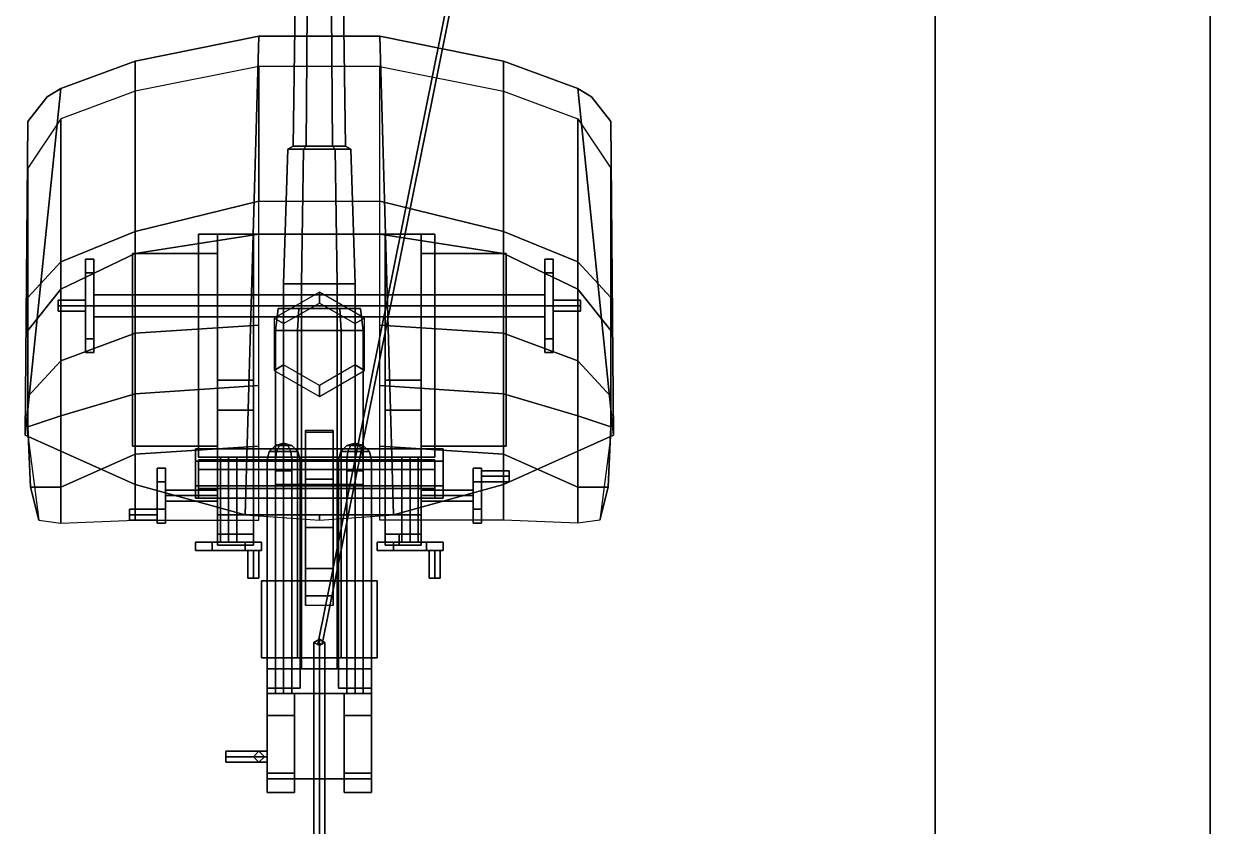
# Model space of a CAD drawing. Header units: millimetres. Extents: x -3.2 to 3.2, y -23.5 to 23.5.
# Drawn here: x -1.075 to 3.24, y -13.183 to -10.264 of the extents above; entities that cross this region are included whole.
import ezdxf

# ---------------------------------------------------------------- set-up
doc = ezdxf.new("R2010")
doc.units = ezdxf.units.MM
for name, color, linetype in [('gun', 1, 'Continuous'), ('sleeve', 5, 'Continuous'), ('turret', 2, 'Continuous')]:
    doc.layers.add(name, color=color, linetype=linetype)

msp = doc.modelspace()

# ---------------------------------------------------------------- linework, layer by layer
for points in [[(-3.24, -23.47, 1.46), (3.24, -23.47, 1.46), (3.24, 21.45, 1.46), (-3.24, 21.45, 1.46)], [(3.24, 21.45, 1.46), (3.24, -23.47, 1.46), (3.24, -23.47, 2.38), (3.24, 21.45, 2.38)], [(3.24, 12.85, -1.31), (3.24, -16.49, -1.31), (-3.24, -16.49, -1.31), (-3.24, 12.85, -1.31)], [(3.24, 12.85, 1.46), (3.24, -16.49, 1.46), (3.24, -16.49, -1.31), (3.24, 12.85, -1.31)], [(3.17, 3.12, 3.4), (3.15, 3.12, 3.41), (-0.005, -12.52, 5.8287), (0.01, -12.52, 5.82)], [(3.15, 3.12, 3.41), (3.15, 3.12, 3.39), (-0.005, -12.52, 5.8113), (-0.005, -12.52, 5.8287)], [(3.15, 3.12, 3.39), (3.17, 3.12, 3.4), (0.01, -12.52, 5.82), (-0.005, -12.52, 5.8113)], [(-2.24, -9.36, 2.56), (-2.24, -18.73, 2.56), (2.24, -18.73, 2.56), (2.24, -9.36, 2.56)], [(2.24, -9.36, 2.56), (2.24, -18.73, 2.56), (2.24, -18.73, 1.46), (2.24, -9.36, 1.46)], [(0, -13.53, 5.09), (-0.02, -13.53, 5.11), (-0.02, -12.5143, 5.8212), (0, -12.5028, 5.8049)], [(0, -12.5028, 5.8049), (-0.02, -12.5143, 5.8212), (0, -12.5257, 5.8376), (0.02, -12.5143, 5.8212)], [(0.02, -13.53, 5.11), (0, -13.53, 5.09), (0, -12.5028, 5.8049), (0.02, -12.5143, 5.8212)], [(-0.02, -13.53, 5.11), (0, -13.53, 5.13), (0, -12.5257, 5.8376), (-0.02, -12.5143, 5.8212)], [(0, -13.53, 5.13), (0.02, -13.53, 5.11), (0.02, -12.5143, 5.8212), (0, -12.5257, 5.8376)]]:
    msp.add_3dface(points)
at = {"layer": 'gun'}
for points in [[(-0.035, -8.9, 3.9306), (-0.07, -8.9, 3.87), (-0.095, -10.71, 3.87), (-0.0475, -10.71, 3.9523)], [(-0.07, -8.9, 3.87), (-0.035, -8.9, 3.8094), (-0.0475, -10.71, 3.7877), (-0.095, -10.71, 3.87)], [(-0.035, -8.9, 3.8094), (0.035, -8.9, 3.8094), (0.0475, -10.71, 3.7877), (-0.0475, -10.71, 3.7877)], [(0.035, -8.9, 3.9306), (-0.035, -8.9, 3.9306), (-0.0475, -10.71, 3.9523), (0.0475, -10.71, 3.9523)], [(0.07, -8.9, 3.87), (0.035, -8.9, 3.9306), (0.0475, -10.71, 3.9523), (0.095, -10.71, 3.87)], [(0.035, -8.9, 3.8094), (0.07, -8.9, 3.87), (0.095, -10.71, 3.87), (0.0475, -10.71, 3.7877)], [(-0.0575, -10.72, 3.9696), (-0.115, -10.72, 3.87), (-0.13, -11.21, 3.87), (-0.065, -11.21, 3.9826)], [(-0.115, -10.72, 3.87), (-0.0575, -10.72, 3.7704), (-0.065, -11.21, 3.7574), (-0.13, -11.21, 3.87)], [(-0.0475, -10.71, 3.9523), (-0.095, -10.71, 3.87), (-0.115, -10.72, 3.87), (-0.0575, -10.72, 3.9696)], [(-0.095, -10.71, 3.87), (-0.0475, -10.71, 3.7877), (-0.0575, -10.72, 3.7704), (-0.115, -10.72, 3.87)], [(-0.0575, -10.72, 3.7704), (0.0575, -10.72, 3.7704), (0.065, -11.21, 3.7574), (-0.065, -11.21, 3.7574)], [(0.0575, -10.72, 3.9696), (-0.0575, -10.72, 3.9696), (-0.065, -11.21, 3.9826), (0.065, -11.21, 3.9826)], [(-0.0475, -10.71, 3.7877), (0.0475, -10.71, 3.7877), (0.0575, -10.72, 3.7704), (-0.0575, -10.72, 3.7704)], [(0.0475, -10.71, 3.9523), (-0.0475, -10.71, 3.9523), (-0.0575, -10.72, 3.9696), (0.0575, -10.72, 3.9696)], [(0.095, -10.71, 3.87), (0.0475, -10.71, 3.9523), (0.0575, -10.72, 3.9696), (0.115, -10.72, 3.87)], [(0.0475, -10.71, 3.7877), (0.095, -10.71, 3.87), (0.115, -10.72, 3.87), (0.0575, -10.72, 3.7704)], [(0.115, -10.72, 3.87), (0.0575, -10.72, 3.9696), (0.065, -11.21, 3.9826), (0.13, -11.21, 3.87)], [(0.0575, -10.72, 3.7704), (0.115, -10.72, 3.87), (0.13, -11.21, 3.87), (0.065, -11.21, 3.7574)], [(-0.065, -11.21, 3.9826), (-0.13, -11.21, 3.87), (-0.13, -12.61, 3.87), (-0.065, -12.61, 3.9826)], [(-0.13, -11.21, 3.87), (-0.065, -11.21, 3.7574), (-0.065, -12.61, 3.7574), (-0.13, -12.61, 3.87)], [(-0.065, -11.21, 3.7574), (0.065, -11.21, 3.7574), (0.065, -12.61, 3.7574), (-0.065, -12.61, 3.7574)], [(0.065, -11.21, 3.9826), (-0.065, -11.21, 3.9826), (-0.065, -12.61, 3.9826), (0.065, -12.61, 3.9826)], [(0.13, -11.21, 3.87), (0.065, -11.21, 3.9826), (0.065, -12.61, 3.9826), (0.13, -12.61, 3.87)], [(0.065, -11.21, 3.7574), (0.13, -11.21, 3.87), (0.13, -12.61, 3.87), (0.065, -12.61, 3.7574)], [(-0.13, -11.89, 4.14), (-0.16, -11.89, 4.11), (-0.16, -12.7, 4.11), (-0.13, -12.7, 4.14)], [(-0.16, -11.89, 4.11), (-0.13, -11.89, 4.08), (-0.13, -12.7, 4.08), (-0.16, -12.7, 4.11)], [(-0.1, -11.89, 4.11), (-0.13, -11.89, 4.14), (-0.13, -12.7, 4.14), (-0.1, -12.7, 4.11)], [(-0.13, -11.89, 4.08), (-0.1, -11.89, 4.11), (-0.1, -12.7, 4.11), (-0.13, -12.7, 4.08)], [(0.1, -11.89, 4.11), (0.13, -11.89, 4.08), (0.13, -12.7, 4.08), (0.1, -12.7, 4.11)], [(0.13, -11.89, 4.14), (0.1, -11.89, 4.11), (0.1, -12.7, 4.11), (0.13, -12.7, 4.14)], [(0.13, -11.89, 4.08), (0.16, -11.89, 4.11), (0.16, -12.7, 4.11), (0.13, -12.7, 4.08)], [(0.16, -11.89, 4.11), (0.13, -11.89, 4.14), (0.13, -12.7, 4.14), (0.16, -12.7, 4.11)], [(0.19, -12.61, 3.66), (-0.19, -12.61, 3.66), (-0.19, -12.61, 3.98), (0.19, -12.61, 3.98)], [(-0.19, -12.61, 3.66), (-0.19, -12.7, 3.66), (-0.19, -12.7, 3.98), (-0.19, -12.61, 3.98)], [(0.19, -12.7, 3.66), (-0.19, -12.7, 3.66), (-0.19, -12.61, 3.66), (0.19, -12.61, 3.66)], [(-0.19, -12.61, 3.98), (-0.19, -12.7, 3.98), (0.19, -12.7, 3.98), (0.19, -12.61, 3.98)], [(0.19, -12.61, 3.98), (0.19, -12.7, 3.98), (0.19, -12.7, 3.66), (0.19, -12.61, 3.66)], [(-0.19, -12.7, 3.66), (-0.19, -13.01, 3.66), (-0.19, -12.99, 4.02), (-0.19, -12.7, 4.02)], [(0.19, -12.7, 3.98), (-0.19, -12.7, 3.98), (-0.19, -12.7, 3.66), (0.19, -12.7, 3.66)], [(0.19, -13.01, 3.66), (-0.19, -13.01, 3.66), (-0.19, -12.7, 3.66), (0.19, -12.7, 3.66)], [(-0.19, -12.7, 4.16), (-0.19, -12.78, 4.16), (-0.09, -12.78, 4.16), (-0.09, -12.7, 4.16)], [(-0.19, -12.7, 4.02), (-0.19, -12.99, 4.02), (-0.09, -12.99, 4.02), (-0.09, -12.7, 4.02)], [(-0.09, -12.7, 3.98), (-0.19, -12.7, 3.98), (-0.19, -12.7, 4.16), (-0.09, -12.7, 4.16)], [(-0.19, -12.7, 4.02), (-0.19, -12.78, 4.02), (-0.19, -12.78, 4.16), (-0.19, -12.7, 4.16)], [(-0.09, -12.7, 4.02), (-0.09, -12.99, 4.02), (-0.09, -13.01, 3.66), (-0.09, -12.7, 3.66)], [(-0.09, -12.7, 3.72), (-0.09, -13.01, 3.72), (0.09, -13.01, 3.72), (0.09, -12.7, 3.72)], [(-0.09, -12.7, 4.16), (-0.09, -12.78, 4.16), (-0.09, -12.78, 4.02), (-0.09, -12.7, 4.02)], [(0.09, -12.7, 3.66), (0.09, -13.01, 3.66), (0.09, -12.99, 4.02), (0.09, -12.7, 4.02)], [(0.09, -12.7, 4.16), (0.09, -12.78, 4.16), (0.19, -12.78, 4.16), (0.19, -12.7, 4.16)], [(0.09, -12.7, 4.02), (0.09, -12.99, 4.02), (0.19, -12.99, 4.02), (0.19, -12.7, 4.02)], [(0.09, -12.7, 4.02), (0.09, -12.78, 4.02), (0.09, -12.78, 4.16), (0.09, -12.7, 4.16)], [(0.19, -12.7, 3.98), (0.09, -12.7, 3.98), (0.09, -12.7, 4.16), (0.19, -12.7, 4.16)], [(0.19, -12.7, 4.02), (0.19, -12.99, 4.02), (0.19, -13.01, 3.66), (0.19, -12.7, 3.66)], [(0.19, -12.7, 4.16), (0.19, -12.78, 4.16), (0.19, -12.78, 4.02), (0.19, -12.7, 4.02)], [(-0.09, -12.78, 4.16), (-0.19, -12.78, 4.16), (-0.19, -12.78, 4.02), (-0.09, -12.78, 4.02)], [(0.19, -12.78, 4.16), (0.09, -12.78, 4.16), (0.09, -12.78, 4.02), (0.19, -12.78, 4.02)], [(-0.34, -12.95, 3.58), (-0.34, -12.93, 3.6), (-0.34, -12.91, 3.58), (-0.34, -12.93, 3.56)], [(-0.22, -12.91, 3.58), (-0.2, -12.93, 3.56), (-0.34, -12.93, 3.56), (-0.34, -12.91, 3.58)], [(-0.24, -12.93, 3.6), (-0.22, -12.91, 3.58), (-0.34, -12.91, 3.58), (-0.34, -12.93, 3.6)], [(-0.2, -12.93, 3.56), (-0.22, -12.95, 3.58), (-0.34, -12.95, 3.58), (-0.34, -12.93, 3.56)], [(-0.22, -12.95, 3.58), (-0.24, -12.93, 3.6), (-0.34, -12.93, 3.6), (-0.34, -12.95, 3.58)], [(-0.19, -12.93, 3.84), (-0.19, -12.91, 3.82), (-0.22, -12.91, 3.82), (-0.24, -12.93, 3.84)], [(-0.22, -12.91, 3.58), (-0.24, -12.93, 3.6), (-0.24, -12.93, 3.84), (-0.22, -12.91, 3.82)], [(-0.19, -12.95, 3.82), (-0.19, -12.93, 3.84), (-0.24, -12.93, 3.84), (-0.22, -12.95, 3.82)], [(-0.24, -12.93, 3.6), (-0.22, -12.95, 3.58), (-0.22, -12.95, 3.82), (-0.24, -12.93, 3.84)], [(-0.19, -12.91, 3.82), (-0.19, -12.93, 3.8), (-0.2, -12.93, 3.8), (-0.22, -12.91, 3.82)], [(-0.2, -12.93, 3.56), (-0.22, -12.91, 3.58), (-0.22, -12.91, 3.82), (-0.2, -12.93, 3.8)], [(-0.19, -12.93, 3.8), (-0.19, -12.95, 3.82), (-0.22, -12.95, 3.82), (-0.2, -12.93, 3.8)], [(-0.22, -12.95, 3.58), (-0.2, -12.93, 3.56), (-0.2, -12.93, 3.8), (-0.22, -12.95, 3.82)], [(-0.19, -13.01, 3.66), (-0.19, -13.06, 3.7), (-0.19, -13.06, 3.95), (-0.19, -12.99, 4.02)], [(-0.19, -12.99, 4.02), (-0.19, -13.06, 3.95), (-0.09, -13.06, 3.95), (-0.09, -12.99, 4.02)], [(-0.09, -13.06, 3.7), (-0.19, -13.06, 3.7), (-0.19, -13.01, 3.66), (-0.09, -13.01, 3.66)], [(-0.09, -12.99, 4.02), (-0.09, -13.06, 3.95), (-0.09, -13.06, 3.7), (-0.09, -13.01, 3.66)], [(0.09, -13.01, 3.72), (-0.09, -13.01, 3.72), (-0.09, -13.01, 3.66), (0.09, -13.01, 3.66)], [(0.09, -13.01, 3.66), (0.09, -13.06, 3.7), (0.09, -13.06, 3.95), (0.09, -12.99, 4.02)], [(0.09, -12.99, 4.02), (0.09, -13.06, 3.95), (0.19, -13.06, 3.95), (0.19, -12.99, 4.02)], [(0.19, -13.06, 3.7), (0.09, -13.06, 3.7), (0.09, -13.01, 3.66), (0.19, -13.01, 3.66)], [(0.19, -12.99, 4.02), (0.19, -13.06, 3.95), (0.19, -13.06, 3.7), (0.19, -13.01, 3.66)], [(-0.09, -13.06, 3.95), (-0.19, -13.06, 3.95), (-0.19, -13.06, 3.7), (-0.09, -13.06, 3.7)], [(0.19, -13.06, 3.95), (0.09, -13.06, 3.95), (0.09, -13.06, 3.7), (0.19, -13.06, 3.7)]]:
    msp.add_3dface(points, dxfattribs=at)
at = {"layer": 'sleeve'}
for points in [[(-0.075, -11.3, 3.9999), (-0.15, -11.3, 3.87), (-0.16, -11.38, 3.87), (-0.08, -11.38, 4.0086)], [(-0.15, -11.3, 3.87), (-0.075, -11.3, 3.7401), (-0.08, -11.38, 3.7314), (-0.16, -11.38, 3.87)], [(0.15, -11.3, 3.87), (-0.15, -11.3, 3.87), (-0.075, -11.3, 3.9999), (0.075, -11.3, 3.9999)], [(0.075, -11.3, 3.7401), (-0.075, -11.3, 3.7401), (-0.15, -11.3, 3.87), (0.15, -11.3, 3.87)], [(-0.075, -11.3, 3.7401), (0.075, -11.3, 3.7401), (0.08, -11.38, 3.7314), (-0.08, -11.38, 3.7314)], [(0.075, -11.3, 3.9999), (-0.075, -11.3, 3.9999), (-0.08, -11.38, 4.0086), (0.08, -11.38, 4.0086)], [(0.15, -11.3, 3.87), (0.075, -11.3, 3.9999), (0.08, -11.38, 4.0086), (0.16, -11.38, 3.87)], [(0.075, -11.3, 3.7401), (0.15, -11.3, 3.87), (0.16, -11.38, 3.87), (0.08, -11.38, 3.7314)], [(-0.08, -11.38, 4.0086), (-0.16, -11.38, 3.87), (-0.16, -12.57, 3.87), (-0.08, -12.57, 4.0086)], [(-0.16, -11.38, 3.87), (-0.08, -11.38, 3.7314), (-0.08, -12.57, 3.7314), (-0.16, -12.57, 3.87)], [(-0.08, -11.38, 3.7314), (0.08, -11.38, 3.7314), (0.08, -12.57, 3.7314), (-0.08, -12.57, 3.7314)], [(0.08, -11.38, 4.0086), (-0.08, -11.38, 4.0086), (-0.08, -12.57, 4.0086), (0.08, -12.57, 4.0086)], [(0.16, -11.38, 3.87), (0.08, -11.38, 4.0086), (0.08, -12.57, 4.0086), (0.16, -12.57, 3.87)], [(0.08, -11.38, 3.7314), (0.16, -11.38, 3.87), (0.16, -12.57, 3.87), (0.08, -12.57, 3.7314)], [(0.05, -11.75, 3.87), (0.05, -11.744, 3.445), (-0.05, -11.744, 3.445), (-0.05, -11.75, 3.87)], [(-0.05, -12.38, 3.87), (-0.05, -11.75, 3.87), (-0.05, -11.744, 3.445)], [(-0.05, -12.345, 3.694), (-0.05, -12.38, 3.87), (-0.05, -11.744, 3.445), (-0.05, -11.92, 3.41)], [(0.05, -11.744, 3.445), (0.05, -11.92, 3.41), (-0.05, -11.92, 3.41), (-0.05, -11.744, 3.445)], [(0.05, -11.75, 3.87), (0.05, -12.38, 3.87), (0.05, -11.744, 3.445)], [(0.05, -12.38, 3.87), (0.05, -12.345, 3.694), (0.05, -11.92, 3.41), (0.05, -11.744, 3.445)], [(-0.182, -11.82, 4.11), (-0.19, -11.85, 4.11), (-0.16, -11.85, 4.162), (-0.156, -11.82, 4.155)], [(-0.156, -11.82, 4.065), (-0.16, -11.85, 4.058), (-0.19, -11.85, 4.11), (-0.182, -11.82, 4.11)], [(-0.16, -11.798, 4.11), (-0.182, -11.82, 4.11), (-0.156, -11.82, 4.155), (-0.145, -11.798, 4.136)], [(-0.145, -11.798, 4.084), (-0.156, -11.82, 4.065), (-0.182, -11.82, 4.11), (-0.16, -11.798, 4.11)], [(-0.13, -11.79, 4.11), (-0.16, -11.798, 4.11), (-0.145, -11.798, 4.136), (-0.13, -11.79, 4.11)], [(-0.13, -11.79, 4.11), (-0.145, -11.798, 4.084), (-0.16, -11.798, 4.11), (-0.13, -11.79, 4.11)], [(-0.156, -11.82, 4.155), (-0.16, -11.85, 4.162), (-0.1, -11.85, 4.162), (-0.104, -11.82, 4.155)], [(-0.104, -11.82, 4.065), (-0.1, -11.85, 4.058), (-0.16, -11.85, 4.058), (-0.156, -11.82, 4.065)], [(-0.145, -11.798, 4.136), (-0.156, -11.82, 4.155), (-0.104, -11.82, 4.155), (-0.115, -11.798, 4.136)], [(-0.115, -11.798, 4.084), (-0.104, -11.82, 4.065), (-0.156, -11.82, 4.065), (-0.145, -11.798, 4.084)], [(-0.13, -11.79, 4.11), (-0.145, -11.798, 4.136), (-0.115, -11.798, 4.136), (-0.13, -11.79, 4.11)], [(-0.13, -11.79, 4.11), (-0.115, -11.798, 4.084), (-0.145, -11.798, 4.084), (-0.13, -11.79, 4.11)], [(-0.13, -11.79, 4.11), (-0.115, -11.798, 4.136), (-0.1, -11.798, 4.11), (-0.13, -11.79, 4.11)], [(-0.13, -11.79, 4.11), (-0.1, -11.798, 4.11), (-0.115, -11.798, 4.084), (-0.13, -11.79, 4.11)], [(-0.115, -11.798, 4.136), (-0.104, -11.82, 4.155), (-0.078, -11.82, 4.11), (-0.1, -11.798, 4.11)], [(-0.1, -11.798, 4.11), (-0.078, -11.82, 4.11), (-0.104, -11.82, 4.065), (-0.115, -11.798, 4.084)], [(-0.104, -11.82, 4.155), (-0.1, -11.85, 4.162), (-0.07, -11.85, 4.11), (-0.078, -11.82, 4.11)], [(-0.078, -11.82, 4.11), (-0.07, -11.85, 4.11), (-0.1, -11.85, 4.058), (-0.104, -11.82, 4.065)], [(0.104, -11.82, 4.065), (0.1, -11.85, 4.058), (0.07, -11.85, 4.11), (0.078, -11.82, 4.11)], [(0.078, -11.82, 4.11), (0.07, -11.85, 4.11), (0.1, -11.85, 4.162), (0.104, -11.82, 4.155)], [(0.115, -11.798, 4.084), (0.104, -11.82, 4.065), (0.078, -11.82, 4.11), (0.1, -11.798, 4.11)], [(0.1, -11.798, 4.11), (0.078, -11.82, 4.11), (0.104, -11.82, 4.155), (0.115, -11.798, 4.136)], [(0.13, -11.79, 4.11), (0.115, -11.798, 4.084), (0.1, -11.798, 4.11), (0.13, -11.79, 4.11)], [(0.13, -11.79, 4.11), (0.1, -11.798, 4.11), (0.115, -11.798, 4.136), (0.13, -11.79, 4.11)], [(0.156, -11.82, 4.065), (0.16, -11.85, 4.058), (0.1, -11.85, 4.058), (0.104, -11.82, 4.065)], [(0.104, -11.82, 4.155), (0.1, -11.85, 4.162), (0.16, -11.85, 4.162), (0.156, -11.82, 4.155)], [(0.145, -11.798, 4.084), (0.156, -11.82, 4.065), (0.104, -11.82, 4.065), (0.115, -11.798, 4.084)], [(0.115, -11.798, 4.136), (0.104, -11.82, 4.155), (0.156, -11.82, 4.155), (0.145, -11.798, 4.136)], [(0.13, -11.79, 4.11), (0.145, -11.798, 4.084), (0.115, -11.798, 4.084), (0.13, -11.79, 4.11)], [(0.13, -11.79, 4.11), (0.115, -11.798, 4.136), (0.145, -11.798, 4.136), (0.13, -11.79, 4.11)], [(0.13, -11.79, 4.11), (0.16, -11.798, 4.11), (0.145, -11.798, 4.084), (0.13, -11.79, 4.11)], [(0.13, -11.79, 4.11), (0.145, -11.798, 4.136), (0.16, -11.798, 4.11), (0.13, -11.79, 4.11)], [(0.16, -11.798, 4.11), (0.182, -11.82, 4.11), (0.156, -11.82, 4.065), (0.145, -11.798, 4.084)], [(0.145, -11.798, 4.136), (0.156, -11.82, 4.155), (0.182, -11.82, 4.11), (0.16, -11.798, 4.11)], [(0.182, -11.82, 4.11), (0.19, -11.85, 4.11), (0.16, -11.85, 4.058), (0.156, -11.82, 4.065)], [(0.156, -11.82, 4.155), (0.16, -11.85, 4.162), (0.19, -11.85, 4.11), (0.182, -11.82, 4.11)], [(-0.44, -11.955, 3.9306), (-0.44, -11.885, 3.9306), (-0.44, -11.85, 3.87), (-0.44, -11.99, 3.87)], [(0.42, -11.885, 3.9306), (0.42, -11.85, 3.87), (-0.44, -11.85, 3.87), (-0.44, -11.885, 3.9306)], [(-0.44, -11.99, 3.87), (-0.44, -11.85, 3.87), (-0.44, -11.885, 3.8094), (-0.44, -11.955, 3.8094)], [(0.42, -11.85, 3.87), (0.42, -11.885, 3.8094), (-0.44, -11.885, 3.8094), (-0.44, -11.85, 3.87)], [(-0.16, -11.85, 4.162), (-0.19, -11.85, 4.11), (-0.19, -12.68, 4.11), (-0.16, -12.68, 4.162)], [(-0.19, -11.85, 4.11), (-0.16, -11.85, 4.058), (-0.16, -12.68, 4.058), (-0.19, -12.68, 4.11)], [(-0.16, -11.85, 3.78), (-0.16, -11.94, 3.78), (-0.16, -11.94, 4.06), (-0.16, -11.85, 4.06)], [(0.16, -11.85, 3.78), (-0.16, -11.85, 3.78), (-0.16, -11.85, 4.06), (0.16, -11.85, 4.06)], [(0.16, -11.94, 3.78), (-0.16, -11.94, 3.78), (-0.16, -11.85, 3.78), (0.16, -11.85, 3.78)], [(-0.1, -11.85, 4.162), (-0.16, -11.85, 4.162), (-0.16, -12.68, 4.162), (-0.1, -12.68, 4.162)], [(-0.16, -11.85, 4.058), (-0.1, -11.85, 4.058), (-0.1, -12.68, 4.058), (-0.16, -12.68, 4.058)], [(-0.16, -11.85, 4.06), (-0.16, -11.94, 4.06), (0.16, -11.94, 4.06), (0.16, -11.85, 4.06)], [(-0.07, -11.85, 4.11), (-0.1, -11.85, 4.162), (-0.1, -12.68, 4.162), (-0.07, -12.68, 4.11)], [(-0.1, -11.85, 4.058), (-0.07, -11.85, 4.11), (-0.07, -12.68, 4.11), (-0.1, -12.68, 4.058)], [(0.07, -11.85, 4.11), (0.1, -11.85, 4.058), (0.1, -12.68, 4.058), (0.07, -12.68, 4.11)], [(0.1, -11.85, 4.162), (0.07, -11.85, 4.11), (0.07, -12.68, 4.11), (0.1, -12.68, 4.162)], [(0.1, -11.85, 4.058), (0.16, -11.85, 4.058), (0.16, -12.68, 4.058), (0.1, -12.68, 4.058)], [(0.16, -11.85, 4.162), (0.1, -11.85, 4.162), (0.1, -12.68, 4.162), (0.16, -12.68, 4.162)], [(0.16, -11.85, 4.06), (0.16, -11.94, 4.06), (0.16, -11.94, 3.78), (0.16, -11.85, 3.78)], [(0.16, -11.85, 4.058), (0.19, -11.85, 4.11), (0.19, -12.68, 4.11), (0.16, -12.68, 4.058)], [(0.19, -11.85, 4.11), (0.16, -11.85, 4.162), (0.16, -12.68, 4.162), (0.19, -12.68, 4.11)], [(0.42, -11.99, 3.87), (0.42, -11.85, 3.87), (0.42, -11.885, 3.9306), (0.42, -11.955, 3.9306)], [(0.42, -11.955, 3.8094), (0.42, -11.885, 3.8094), (0.42, -11.85, 3.87), (0.42, -11.99, 3.87)], [(0.42, -11.885, 3.8094), (0.42, -11.955, 3.8094), (-0.44, -11.955, 3.8094), (-0.44, -11.885, 3.8094)], [(0.42, -11.955, 3.9306), (0.42, -11.885, 3.9306), (-0.44, -11.885, 3.9306), (-0.44, -11.955, 3.9306)], [(0.16, -11.94, 4.06), (-0.16, -11.94, 4.06), (-0.16, -11.94, 3.78), (0.16, -11.94, 3.78)], [(-0.05, -12.2453, 3.5447), (-0.05, -12.345, 3.694), (-0.05, -11.92, 3.41), (-0.05, -12.096, 3.445)], [(0.05, -11.92, 3.41), (0.05, -12.096, 3.445), (-0.05, -12.096, 3.445), (-0.05, -11.92, 3.41)], [(0.05, -12.345, 3.694), (0.05, -12.2453, 3.5447), (0.05, -12.096, 3.445), (0.05, -11.92, 3.41)], [(0.42, -11.99, 3.87), (0.42, -11.955, 3.9306), (-0.44, -11.955, 3.9306), (-0.44, -11.99, 3.87)], [(0.42, -11.955, 3.8094), (0.42, -11.99, 3.87), (-0.44, -11.99, 3.87), (-0.44, -11.955, 3.8094)], [(0.05, -12.096, 3.445), (0.05, -12.2453, 3.5447), (-0.05, -12.2453, 3.5447), (-0.05, -12.096, 3.445)], [(0.05, -12.2453, 3.5447), (0.05, -12.345, 3.694), (-0.05, -12.345, 3.694), (-0.05, -12.2453, 3.5447)], [(-0.21, -12.29, 3.78), (-0.21, -12.57, 3.78), (-0.21, -12.57, 4.12), (-0.21, -12.29, 4.12)], [(0.21, -12.29, 3.78), (-0.21, -12.29, 3.78), (-0.21, -12.29, 4.12), (0.21, -12.29, 4.12)], [(0.21, -12.57, 3.78), (-0.21, -12.57, 3.78), (-0.21, -12.29, 3.78), (0.21, -12.29, 3.78)], [(0.21, -12.29, 4.12), (-0.21, -12.29, 4.12), (-0.08, -12.29, 4.2), (0.08, -12.29, 4.2)], [(-0.21, -12.29, 4.12), (-0.21, -12.57, 4.12), (-0.08, -12.57, 4.2), (-0.08, -12.29, 4.2)], [(-0.08, -12.29, 4.2), (-0.08, -12.57, 4.2), (0.08, -12.57, 4.2), (0.08, -12.29, 4.2)], [(0.08, -12.29, 4.2), (0.08, -12.57, 4.2), (0.21, -12.57, 4.12), (0.21, -12.29, 4.12)], [(0.21, -12.29, 4.12), (0.21, -12.57, 4.12), (0.21, -12.57, 3.78), (0.21, -12.29, 3.78)], [(0.05, -12.345, 3.694), (0.05, -12.38, 3.87), (-0.05, -12.38, 3.87), (-0.05, -12.345, 3.694)], [(0.21, -12.57, 4.12), (-0.21, -12.57, 4.12), (-0.21, -12.57, 3.78), (0.21, -12.57, 3.78)], [(0.08, -12.57, 4.2), (-0.08, -12.57, 4.2), (-0.21, -12.57, 4.12), (0.21, -12.57, 4.12)], [(0.08, -12.57, 4.0086), (-0.08, -12.57, 4.0086), (-0.16, -12.57, 3.87), (0.16, -12.57, 3.87)], [(0.16, -12.57, 3.87), (-0.16, -12.57, 3.87), (-0.08, -12.57, 3.7314), (0.08, -12.57, 3.7314)], [(-0.1, -12.68, 4.162), (-0.16, -12.68, 4.162), (-0.19, -12.68, 4.11), (-0.07, -12.68, 4.11)], [(-0.07, -12.68, 4.11), (-0.19, -12.68, 4.11), (-0.16, -12.68, 4.058), (-0.1, -12.68, 4.058)], [(0.19, -12.68, 4.11), (0.07, -12.68, 4.11), (0.1, -12.68, 4.058), (0.16, -12.68, 4.058)], [(0.16, -12.68, 4.162), (0.1, -12.68, 4.162), (0.07, -12.68, 4.11), (0.19, -12.68, 4.11)]]:
    msp.add_3dface(points, dxfattribs=at)
at = {"layer": 'turret'}
for points in [[(-0.67, -10.4, 2.7), (-0.22, -10.31, 2.7), (-0.22, -10.31, 2.56), (-0.67, -10.4, 2.56)], [(-0.67, -11.94, 2.7), (-0.27, -12.05, 2.7), (-0.22, -10.31, 2.7), (-0.67, -10.4, 2.7)], [(-0.22, -10.31, 2.7), (-0.27, -12.05, 2.7), (0.27, -12.05, 2.7), (0.22, -10.31, 2.7)], [(0.22, -10.31, 2.56), (-0.22, -10.31, 2.56), (-0.22, -10.31, 2.7), (0.22, -10.31, 2.7)], [(0.67, -10.4, 2.56), (0.22, -10.31, 2.56), (0.22, -10.31, 2.7), (0.67, -10.4, 2.7)], [(0.22, -10.31, 2.7), (0.27, -12.05, 2.7), (0.67, -11.94, 2.7), (0.67, -10.4, 2.7)], [(-1.07, -11.76, 2.7), (-0.67, -11.94, 2.7), (-0.67, -10.4, 2.7), (-0.94, -10.5, 2.7)], [(-0.94, -10.5, 2.7), (-0.67, -10.4, 2.7), (-0.67, -10.4, 2.56), (-0.94, -10.5, 2.56)], [(0.94, -10.5, 2.56), (0.67, -10.4, 2.56), (0.67, -10.4, 2.7), (0.94, -10.5, 2.7)], [(0.67, -10.4, 2.7), (0.67, -11.94, 2.7), (1.07, -11.76, 2.7), (0.94, -10.5, 2.7)], [(-1.06, -10.62, 2.7), (-1.07, -11.76, 2.7), (-0.94, -10.5, 2.7), (-0.99, -10.53, 2.7)], [(-0.99, -10.53, 2.7), (-0.94, -10.5, 2.7), (-0.94, -10.5, 2.56), (-0.99, -10.53, 2.56)], [(0.99, -10.53, 2.56), (0.94, -10.5, 2.56), (0.94, -10.5, 2.7), (0.99, -10.53, 2.7)], [(0.94, -10.5, 2.7), (1.07, -11.76, 2.7), (1.06, -10.62, 2.7), (0.99, -10.53, 2.7)], [(-0.99, -10.53, 2.56), (-1.06, -10.62, 2.56), (-1.06, -10.62, 2.7), (-0.99, -10.53, 2.7)], [(0.99, -10.53, 2.7), (1.06, -10.62, 2.7), (1.06, -10.62, 2.56), (0.99, -10.53, 2.56)], [(-1.06, -10.62, 2.56), (-1.07, -11.76, 2.56), (-1.07, -11.76, 2.7), (-1.06, -10.62, 2.7)], [(1.06, -10.62, 2.7), (1.07, -11.76, 2.7), (1.07, -11.76, 2.56), (1.06, -10.62, 2.56)], [(-0.44, -11.03, 3.02), (-0.44, -11.84, 3.02), (-0.44, -11.84, 3.12), (-0.44, -11.03, 3.12)], [(0.42, -11.03, 3.02), (-0.44, -11.03, 3.02), (-0.44, -11.03, 3.12), (0.42, -11.03, 3.12)], [(0.42, -11.84, 3.02), (-0.44, -11.84, 3.02), (-0.44, -11.03, 3.02), (0.42, -11.03, 3.02)], [(-0.44, -11.03, 3.12), (-0.44, -11.84, 3.12), (0.42, -11.84, 3.12), (0.42, -11.03, 3.12)], [(-0.24, -11.03, 3.12), (-0.37, -11.03, 3.12), (-0.37, -11.03, 3.82), (-0.24, -11.03, 3.82)], [(-0.37, -11.03, 3.12), (-0.37, -11.84, 3.12), (-0.37, -11.84, 3.82), (-0.37, -11.03, 3.82)], [(-0.24, -11.03, 3.82), (-0.37, -11.03, 3.82), (-0.37, -11.56, 3.82), (-0.24, -11.56, 3.82)], [(-0.24, -11.03, 3.82), (-0.24, -11.84, 3.82), (-0.24, -11.84, 3.12), (-0.24, -11.03, 3.12)], [(0.24, -11.03, 3.12), (0.24, -11.84, 3.12), (0.24, -11.84, 3.82), (0.24, -11.03, 3.82)], [(0.37, -11.03, 3.12), (0.24, -11.03, 3.12), (0.24, -11.03, 3.82), (0.37, -11.03, 3.82)], [(0.37, -11.03, 3.82), (0.24, -11.03, 3.82), (0.24, -11.56, 3.82), (0.37, -11.56, 3.82)], [(0.37, -11.03, 3.82), (0.37, -11.84, 3.82), (0.37, -11.84, 3.12), (0.37, -11.03, 3.12)], [(0.42, -11.03, 3.12), (0.42, -11.84, 3.12), (0.42, -11.84, 3.02), (0.42, -11.03, 3.02)], [(-0.82, -11.1698, 3.5602), (-0.82, -11.12, 3.44), (-0.85, -11.12, 3.44), (-0.85, -11.1698, 3.5602)], [(-0.85, -11.46, 3.44), (-0.85, -11.1698, 3.5602), (-0.85, -11.12, 3.44), (-0.85, -11.4102, 3.3198)], [(-0.85, -11.4102, 3.3198), (-0.85, -11.12, 3.44), (-0.85, -11.1698, 3.3198), (-0.85, -11.29, 3.27)], [(-0.82, -11.12, 3.44), (-0.82, -11.1698, 3.3198), (-0.85, -11.1698, 3.3198), (-0.85, -11.12, 3.44)], [(-0.82, -11.4102, 3.3198), (-0.82, -11.12, 3.44), (-0.82, -11.1698, 3.5602), (-0.82, -11.46, 3.44)], [(-0.82, -11.29, 3.27), (-0.82, -11.1698, 3.3198), (-0.82, -11.12, 3.44), (-0.82, -11.4102, 3.3198)], [(-0.37, -11.1, 3.56), (-0.37, -11.1, 3.33), (-0.68, -11.1, 3.33), (-0.68, -11.1, 3.56)], [(-0.68, -11.1, 3.33), (-0.68, -11.8, 3.33), (-0.68, -11.8, 3.56), (-0.68, -11.1, 3.56)], [(-0.37, -11.1, 3.33), (-0.37, -11.8, 3.33), (-0.68, -11.8, 3.33), (-0.68, -11.1, 3.33)], [(-0.68, -11.1, 3.56), (-0.68, -11.8, 3.56), (-0.37, -11.8, 3.56), (-0.37, -11.1, 3.56)], [(0.68, -11.1, 3.56), (0.68, -11.1, 3.33), (0.37, -11.1, 3.33), (0.37, -11.1, 3.56)], [(0.68, -11.1, 3.33), (0.68, -11.8, 3.33), (0.37, -11.8, 3.33), (0.37, -11.1, 3.33)], [(0.37, -11.1, 3.56), (0.37, -11.8, 3.56), (0.68, -11.8, 3.56), (0.68, -11.1, 3.56)], [(0.68, -11.8, 3.56), (0.68, -11.8, 3.33), (0.68, -11.1, 3.33), (0.68, -11.1, 3.56)], [(0.82, -11.12, 3.44), (0.82, -11.1698, 3.5602), (0.85, -11.1698, 3.5602), (0.85, -11.12, 3.44)], [(0.82, -11.12, 3.44), (0.82, -11.4102, 3.5602), (0.82, -11.29, 3.61), (0.82, -11.1698, 3.5602)], [(0.82, -11.1698, 3.3198), (0.82, -11.46, 3.44), (0.82, -11.4102, 3.5602), (0.82, -11.12, 3.44)], [(0.82, -11.1698, 3.3198), (0.82, -11.12, 3.44), (0.85, -11.12, 3.44), (0.85, -11.1698, 3.3198)], [(0.85, -11.1698, 3.5602), (0.85, -11.29, 3.61), (0.85, -11.4102, 3.5602), (0.85, -11.12, 3.44)], [(0.85, -11.12, 3.44), (0.85, -11.4102, 3.5602), (0.85, -11.46, 3.44), (0.85, -11.1698, 3.3198)], [(-0.85, -11.4102, 3.5602), (-0.85, -11.29, 3.61), (-0.85, -11.1698, 3.5602), (-0.85, -11.46, 3.44)], [(-0.82, -11.1698, 3.3198), (-0.82, -11.29, 3.27), (-0.85, -11.29, 3.27), (-0.85, -11.1698, 3.3198)], [(-0.82, -11.29, 3.61), (-0.82, -11.1698, 3.5602), (-0.85, -11.1698, 3.5602), (-0.85, -11.29, 3.61)], [(-0.82, -11.46, 3.44), (-0.82, -11.1698, 3.5602), (-0.82, -11.29, 3.61), (-0.82, -11.4102, 3.5602)], [(0.82, -11.29, 3.27), (0.82, -11.1698, 3.3198), (0.85, -11.1698, 3.3198), (0.85, -11.29, 3.27)], [(0.82, -11.29, 3.27), (0.82, -11.4102, 3.3198), (0.82, -11.46, 3.44), (0.82, -11.1698, 3.3198)], [(0.82, -11.1698, 3.5602), (0.82, -11.29, 3.61), (0.85, -11.29, 3.61), (0.85, -11.1698, 3.5602)], [(0.85, -11.1698, 3.3198), (0.85, -11.46, 3.44), (0.85, -11.4102, 3.3198), (0.85, -11.29, 3.27)], [(0.82, -11.29, 3.48), (0.82, -11.25, 3.44), (-0.82, -11.25, 3.44), (-0.82, -11.29, 3.48)], [(0.82, -11.25, 3.44), (0.82, -11.29, 3.4), (-0.82, -11.29, 3.4), (-0.82, -11.25, 3.44)], [(0, -11.24, 2.7), (-0.1645, -11.335, 2.7), (-0.1299, -11.355, 3.02), (0, -11.28, 3.02)], [(0.1645, -11.335, 2.7), (0, -11.24, 2.7), (0, -11.28, 3.02), (0.1299, -11.355, 3.02)], [(-0.95, -11.31, 3.57), (-0.95, -11.29, 3.59), (-0.95, -11.27, 3.57), (-0.95, -11.29, 3.55)], [(-0.85, -11.27, 3.57), (-0.85, -11.29, 3.55), (-0.95, -11.29, 3.55), (-0.95, -11.27, 3.57)], [(-0.85, -11.29, 3.59), (-0.85, -11.27, 3.57), (-0.95, -11.27, 3.57), (-0.95, -11.29, 3.59)], [(-0.85, -11.29, 3.55), (-0.85, -11.31, 3.57), (-0.95, -11.31, 3.57), (-0.95, -11.29, 3.55)], [(-0.85, -11.31, 3.57), (-0.85, -11.29, 3.59), (-0.95, -11.29, 3.59), (-0.95, -11.31, 3.57)], [(-0.82, -11.29, 3.27), (-0.82, -11.4102, 3.3198), (-0.85, -11.4102, 3.3198), (-0.85, -11.29, 3.27)], [(-0.82, -11.4102, 3.5602), (-0.82, -11.29, 3.61), (-0.85, -11.29, 3.61), (-0.85, -11.4102, 3.5602)], [(0.82, -11.33, 3.44), (0.82, -11.29, 3.48), (-0.82, -11.29, 3.48), (-0.82, -11.33, 3.44)], [(0.82, -11.29, 3.4), (0.82, -11.33, 3.44), (-0.82, -11.33, 3.44), (-0.82, -11.29, 3.4)], [(0.82, -11.4102, 3.3198), (0.82, -11.29, 3.27), (0.85, -11.29, 3.27), (0.85, -11.4102, 3.3198)], [(0.82, -11.29, 3.61), (0.82, -11.4102, 3.5602), (0.85, -11.4102, 3.5602), (0.85, -11.29, 3.61)], [(0.85, -11.27, 3.57), (0.85, -11.29, 3.59), (0.95, -11.29, 3.59), (0.95, -11.27, 3.57)], [(0.85, -11.29, 3.55), (0.85, -11.27, 3.57), (0.95, -11.27, 3.57), (0.95, -11.29, 3.55)], [(0.85, -11.29, 3.59), (0.85, -11.31, 3.57), (0.95, -11.31, 3.57), (0.95, -11.29, 3.59)], [(0.85, -11.31, 3.57), (0.85, -11.29, 3.55), (0.95, -11.29, 3.55), (0.95, -11.31, 3.57)], [(0.95, -11.27, 3.57), (0.95, -11.29, 3.59), (0.95, -11.31, 3.57), (0.95, -11.29, 3.55)], [(-0.1645, -11.335, 2.7), (-0.1645, -11.525, 2.7), (-0.1299, -11.505, 3.02), (-0.1299, -11.355, 3.02)], [(0.1645, -11.525, 2.7), (0.1645, -11.335, 2.7), (0.1299, -11.355, 3.02), (0.1299, -11.505, 3.02)], [(-0.82, -11.46, 3.44), (-0.82, -11.4102, 3.5602), (-0.85, -11.4102, 3.5602), (-0.85, -11.46, 3.44)], [(-0.82, -11.4102, 3.3198), (-0.82, -11.46, 3.44), (-0.85, -11.46, 3.44), (-0.85, -11.4102, 3.3198)], [(0.82, -11.4102, 3.5602), (0.82, -11.46, 3.44), (0.85, -11.46, 3.44), (0.85, -11.4102, 3.5602)], [(0.82, -11.46, 3.44), (0.82, -11.4102, 3.3198), (0.85, -11.4102, 3.3198), (0.85, -11.46, 3.44)], [(-0.1645, -11.525, 2.7), (0, -11.62, 2.7), (0, -11.58, 3.02), (-0.1299, -11.505, 3.02)], [(0, -11.62, 2.7), (0.1645, -11.525, 2.7), (0.1299, -11.505, 3.02), (0, -11.58, 3.02)], [(-0.24, -11.56, 3.82), (-0.37, -11.56, 3.82), (-0.37, -11.67, 4.03), (-0.24, -11.67, 4.03)], [(-0.37, -11.56, 3.82), (-0.37, -11.84, 3.82), (-0.37, -11.84, 4.03), (-0.37, -11.67, 4.03)], [(-0.24, -11.67, 4.03), (-0.24, -11.84, 4.03), (-0.24, -11.84, 3.82), (-0.24, -11.56, 3.82)], [(0.24, -11.56, 3.82), (0.24, -11.84, 3.82), (0.24, -11.84, 4.03), (0.24, -11.67, 4.03)], [(0.37, -11.56, 3.82), (0.24, -11.56, 3.82), (0.24, -11.67, 4.03), (0.37, -11.67, 4.03)], [(0.37, -11.67, 4.03), (0.37, -11.84, 4.03), (0.37, -11.84, 3.82), (0.37, -11.56, 3.82)], [(-0.37, -11.67, 4.03), (-0.37, -11.84, 4.03), (-0.24, -11.84, 4.03), (-0.24, -11.67, 4.03)], [(0.24, -11.67, 4.03), (0.24, -11.84, 4.03), (0.37, -11.84, 4.03), (0.37, -11.67, 4.03)], [(-1.07, -11.76, 2.56), (-0.67, -11.94, 2.56), (-0.67, -11.94, 2.7), (-1.07, -11.76, 2.7)], [(1.07, -11.76, 2.7), (0.67, -11.94, 2.7), (0.67, -11.94, 2.56), (1.07, -11.76, 2.56)], [(-0.68, -11.8, 3.56), (-0.68, -11.8, 3.33), (-0.37, -11.8, 3.33), (-0.37, -11.8, 3.56)], [(-0.45, -11.99, 3.37), (-0.45, -11.81, 3.37), (-0.45, -11.855, 3.2921), (-0.45, -11.945, 3.2921)], [(0.45, -11.81, 3.37), (0.45, -11.855, 3.2921), (-0.45, -11.855, 3.2921), (-0.45, -11.81, 3.37)], [(-0.45, -11.945, 3.4479), (-0.45, -11.855, 3.4479), (-0.45, -11.81, 3.37), (-0.45, -11.99, 3.37)], [(0.45, -11.855, 3.4479), (0.45, -11.81, 3.37), (-0.45, -11.81, 3.37), (-0.45, -11.855, 3.4479)], [(0.37, -11.8, 3.56), (0.37, -11.8, 3.33), (0.68, -11.8, 3.33), (0.68, -11.8, 3.56)], [(0.45, -11.945, 3.2921), (0.45, -11.855, 3.2921), (0.45, -11.81, 3.37), (0.45, -11.99, 3.37)], [(0.45, -11.99, 3.37), (0.45, -11.81, 3.37), (0.45, -11.855, 3.4479), (0.45, -11.945, 3.4479)], [(0.45, -11.945, 3.4479), (0.45, -11.855, 3.4479), (-0.45, -11.855, 3.4479), (-0.45, -11.945, 3.4479)], [(0.45, -11.855, 3.2921), (0.45, -11.945, 3.2921), (-0.45, -11.945, 3.2921), (-0.45, -11.855, 3.2921)], [(0.42, -11.84, 3.12), (-0.44, -11.84, 3.12), (-0.44, -11.84, 3.02), (0.42, -11.84, 3.02)], [(-0.37, -11.84, 3.41), (-0.37, -12.12, 3.48), (-0.37, -12.12, 3.72), (-0.37, -11.84, 3.72)], [(-0.24, -11.84, 3.82), (-0.37, -11.84, 3.82), (-0.37, -11.84, 3.12), (-0.24, -11.84, 3.12)], [(-0.24, -11.84, 3.41), (-0.24, -12.12, 3.48), (-0.37, -12.12, 3.48), (-0.37, -11.84, 3.41)], [(-0.37, -11.84, 3.69), (-0.37, -12.05, 3.8), (-0.37, -12.05, 3.96), (-0.37, -11.84, 3.96)], [(-0.24, -11.84, 4.03), (-0.37, -11.84, 4.03), (-0.37, -11.84, 3.82), (-0.24, -11.84, 3.82)], [(-0.37, -11.84, 3.72), (-0.37, -12.12, 3.72), (-0.24, -12.12, 3.72), (-0.24, -11.84, 3.72)], [(-0.24, -11.84, 3.69), (-0.24, -12.05, 3.8), (-0.37, -12.05, 3.8), (-0.37, -11.84, 3.69)], [(-0.37, -11.84, 3.96), (-0.37, -12.05, 3.96), (-0.24, -12.05, 3.96), (-0.24, -11.84, 3.96)], [(-0.33, -11.84, 3.47), (-0.36, -11.84, 3.44), (-0.36, -12.15, 3.44), (-0.33, -12.15, 3.47)], [(-0.36, -11.84, 3.44), (-0.33, -11.84, 3.41), (-0.33, -12.15, 3.41), (-0.36, -12.15, 3.44)], [(-0.3, -11.84, 3.44), (-0.33, -11.84, 3.47), (-0.33, -12.15, 3.47), (-0.3, -12.15, 3.44)], [(-0.33, -11.84, 3.41), (-0.3, -11.84, 3.44), (-0.3, -12.15, 3.44), (-0.33, -12.15, 3.41)], [(-0.24, -12.12, 3.72), (-0.24, -12.12, 3.48), (-0.24, -11.84, 3.41), (-0.24, -11.84, 3.72)], [(-0.24, -12.05, 3.96), (-0.24, -12.05, 3.8), (-0.24, -11.84, 3.69), (-0.24, -11.84, 3.96)], [(0.24, -11.84, 3.41), (0.24, -12.12, 3.48), (0.24, -12.12, 3.72), (0.24, -11.84, 3.72)], [(0.37, -11.84, 3.82), (0.24, -11.84, 3.82), (0.24, -11.84, 3.12), (0.37, -11.84, 3.12)], [(0.37, -11.84, 3.41), (0.37, -12.12, 3.48), (0.24, -12.12, 3.48), (0.24, -11.84, 3.41)], [(0.24, -11.84, 3.69), (0.24, -12.05, 3.8), (0.24, -12.05, 3.96), (0.24, -11.84, 3.96)], [(0.37, -11.84, 4.03), (0.24, -11.84, 4.03), (0.24, -11.84, 3.82), (0.37, -11.84, 3.82)], [(0.24, -11.84, 3.72), (0.24, -12.12, 3.72), (0.37, -12.12, 3.72), (0.37, -11.84, 3.72)], [(0.37, -11.84, 3.69), (0.37, -12.05, 3.8), (0.24, -12.05, 3.8), (0.24, -11.84, 3.69)], [(0.24, -11.84, 3.96), (0.24, -12.05, 3.96), (0.37, -12.05, 3.96), (0.37, -11.84, 3.96)], [(0.33, -11.84, 3.47), (0.3, -11.84, 3.44), (0.3, -12.15, 3.44), (0.33, -12.15, 3.47)], [(0.3, -11.84, 3.44), (0.33, -11.84, 3.41), (0.33, -12.15, 3.41), (0.3, -12.15, 3.44)], [(0.36, -11.84, 3.44), (0.33, -11.84, 3.47), (0.33, -12.15, 3.47), (0.36, -12.15, 3.44)], [(0.33, -11.84, 3.41), (0.36, -11.84, 3.44), (0.36, -12.15, 3.44), (0.33, -12.15, 3.41)], [(0.37, -12.12, 3.72), (0.37, -12.12, 3.48), (0.37, -11.84, 3.41), (0.37, -11.84, 3.72)], [(0.37, -12.05, 3.96), (0.37, -12.05, 3.8), (0.37, -11.84, 3.69), (0.37, -11.84, 3.96)], [(-0.59, -12.08, 3.8), (-0.59, -11.88, 3.8), (-0.59, -11.93, 3.7134), (-0.59, -12.03, 3.7134)], [(-0.56, -11.88, 3.8), (-0.56, -11.93, 3.7134), (-0.59, -11.93, 3.7134), (-0.59, -11.88, 3.8)], [(-0.59, -12.03, 3.8866), (-0.59, -11.93, 3.8866), (-0.59, -11.88, 3.8), (-0.59, -12.08, 3.8)], [(-0.56, -11.93, 3.8866), (-0.56, -11.88, 3.8), (-0.59, -11.88, 3.8), (-0.59, -11.93, 3.8866)], [(-0.56, -12.03, 3.7134), (-0.56, -11.93, 3.7134), (-0.56, -11.88, 3.8), (-0.56, -12.08, 3.8)], [(-0.56, -12.08, 3.8), (-0.56, -11.88, 3.8), (-0.56, -11.93, 3.8866), (-0.56, -12.03, 3.8866)], [(0.56, -11.93, 3.7134), (0.56, -11.88, 3.8), (0.59, -11.88, 3.8), (0.59, -11.93, 3.7134)], [(0.56, -11.93, 3.7134), (0.56, -12.03, 3.7134), (0.56, -12.08, 3.8), (0.56, -11.88, 3.8)], [(0.56, -11.88, 3.8), (0.56, -11.93, 3.8866), (0.59, -11.93, 3.8866), (0.59, -11.88, 3.8)], [(0.56, -11.88, 3.8), (0.56, -12.08, 3.8), (0.56, -12.03, 3.8866), (0.56, -11.93, 3.8866)], [(0.59, -11.88, 3.8), (0.59, -12.08, 3.8), (0.59, -12.03, 3.7134), (0.59, -11.93, 3.7134)], [(0.59, -11.93, 3.8866), (0.59, -12.03, 3.8866), (0.59, -12.08, 3.8), (0.59, -11.88, 3.8)], [(0.59, -11.91, 3.78), (0.59, -11.89, 3.8), (0.69, -11.89, 3.8), (0.69, -11.91, 3.78)], [(0.59, -11.89, 3.8), (0.59, -11.91, 3.82), (0.69, -11.91, 3.82), (0.69, -11.89, 3.8)], [(0.69, -11.91, 3.82), (0.69, -11.93, 3.8), (0.69, -11.91, 3.78), (0.69, -11.89, 3.8)], [(-0.67, -11.94, 2.56), (-0.27, -12.05, 2.56), (-0.27, -12.05, 2.7), (-0.67, -11.94, 2.7)], [(-0.56, -12.03, 3.8866), (-0.56, -11.93, 3.8866), (-0.59, -11.93, 3.8866), (-0.59, -12.03, 3.8866)], [(-0.56, -11.93, 3.7134), (-0.56, -12.03, 3.7134), (-0.59, -12.03, 3.7134), (-0.59, -11.93, 3.7134)], [(0.45, -11.945, 3.2921), (0.45, -11.99, 3.37), (-0.45, -11.99, 3.37), (-0.45, -11.945, 3.2921)], [(0.45, -11.99, 3.37), (0.45, -11.945, 3.4479), (-0.45, -11.945, 3.4479), (-0.45, -11.99, 3.37)], [(0.67, -11.94, 2.7), (0.27, -12.05, 2.7), (0.27, -12.05, 2.56), (0.67, -11.94, 2.56)], [(0.56, -11.93, 3.8866), (0.56, -12.03, 3.8866), (0.59, -12.03, 3.8866), (0.59, -11.93, 3.8866)], [(0.56, -12.03, 3.7134), (0.56, -11.93, 3.7134), (0.59, -11.93, 3.7134), (0.59, -12.03, 3.7134)], [(0.59, -11.93, 3.8), (0.59, -11.91, 3.78), (0.69, -11.91, 3.78), (0.69, -11.93, 3.8)], [(0.59, -11.91, 3.82), (0.59, -11.93, 3.8), (0.69, -11.93, 3.8), (0.69, -11.91, 3.82)], [(-0.37, -11.96, 3.8), (-0.37, -11.98, 3.78), (-0.56, -11.98, 3.78), (-0.56, -11.96, 3.8)], [(-0.37, -11.98, 3.82), (-0.37, -11.96, 3.8), (-0.56, -11.96, 3.8), (-0.56, -11.98, 3.82)], [(-0.37, -11.98, 3.78), (-0.37, -12, 3.8), (-0.56, -12, 3.8), (-0.56, -11.98, 3.78)], [(-0.37, -12, 3.8), (-0.37, -11.98, 3.82), (-0.56, -11.98, 3.82), (-0.56, -12, 3.8)], [(0.37, -11.98, 3.78), (0.37, -11.96, 3.8), (0.56, -11.96, 3.8), (0.56, -11.98, 3.78)], [(0.37, -11.96, 3.8), (0.37, -11.98, 3.82), (0.56, -11.98, 3.82), (0.56, -11.96, 3.8)], [(0.37, -12, 3.8), (0.37, -11.98, 3.78), (0.56, -11.98, 3.78), (0.56, -12, 3.8)], [(0.37, -11.98, 3.82), (0.37, -12, 3.8), (0.56, -12, 3.8), (0.56, -11.98, 3.82)], [(-0.59, -12.03, 3.8), (-0.59, -12.05, 3.78), (-0.69, -12.05, 3.78), (-0.69, -12.03, 3.8)], [(-0.69, -12.05, 3.82), (-0.69, -12.03, 3.8), (-0.69, -12.05, 3.78), (-0.69, -12.07, 3.8)], [(-0.59, -12.05, 3.82), (-0.59, -12.03, 3.8), (-0.69, -12.03, 3.8), (-0.69, -12.05, 3.82)], [(-0.56, -12.03, 3.7134), (-0.56, -12.08, 3.8), (-0.59, -12.08, 3.8), (-0.59, -12.03, 3.7134)], [(-0.56, -12.08, 3.8), (-0.56, -12.03, 3.8866), (-0.59, -12.03, 3.8866), (-0.59, -12.08, 3.8)], [(0.56, -12.08, 3.8), (0.56, -12.03, 3.7134), (0.59, -12.03, 3.7134), (0.59, -12.08, 3.8)], [(0.56, -12.03, 3.8866), (0.56, -12.08, 3.8), (0.59, -12.08, 3.8), (0.59, -12.03, 3.8866)], [(-0.59, -12.05, 3.78), (-0.59, -12.07, 3.8), (-0.69, -12.07, 3.8), (-0.69, -12.05, 3.78)], [(-0.59, -12.07, 3.8), (-0.59, -12.05, 3.82), (-0.69, -12.05, 3.82), (-0.69, -12.07, 3.8)], [(-0.37, -12.05, 3.96), (-0.37, -12.05, 3.8), (-0.24, -12.05, 3.8), (-0.24, -12.05, 3.96)], [(-0.27, -12.05, 2.56), (0, -12.07, 2.56), (0, -12.05, 2.7), (-0.27, -12.05, 2.7)], [(0.27, -12.05, 2.7), (0, -12.05, 2.7), (0, -12.07, 2.56), (0.27, -12.05, 2.56)], [(0.24, -12.05, 3.96), (0.24, -12.05, 3.8), (0.37, -12.05, 3.8), (0.37, -12.05, 3.96)], [(-0.24, -12.12, 3.48), (-0.24, -12.16, 3.59), (-0.37, -12.16, 3.59), (-0.37, -12.12, 3.48)], [(-0.37, -12.12, 3.48), (-0.37, -12.16, 3.59), (-0.37, -12.16, 3.67), (-0.37, -12.12, 3.72)], [(-0.37, -12.12, 3.72), (-0.37, -12.16, 3.67), (-0.24, -12.16, 3.67), (-0.24, -12.12, 3.72)], [(-0.24, -12.16, 3.67), (-0.24, -12.16, 3.59), (-0.24, -12.12, 3.48), (-0.24, -12.12, 3.72)], [(0.37, -12.12, 3.48), (0.37, -12.16, 3.59), (0.24, -12.16, 3.59), (0.24, -12.12, 3.48)], [(0.24, -12.12, 3.48), (0.24, -12.16, 3.59), (0.24, -12.16, 3.67), (0.24, -12.12, 3.72)], [(0.24, -12.12, 3.72), (0.24, -12.16, 3.67), (0.37, -12.16, 3.67), (0.37, -12.12, 3.72)], [(0.29, -12.16, 3.67), (0.29, -12.16, 3.59), (0.29, -12.12, 3.48), (0.29, -12.12, 3.72)], [(-0.39, -12.15, 3.5439), (-0.27, -12.15, 3.5439), (-0.21, -12.15, 3.44), (-0.45, -12.15, 3.44)], [(-0.39, -12.15, 3.5439), (-0.45, -12.15, 3.44), (-0.45, -12.18, 3.44), (-0.39, -12.18, 3.5439)], [(-0.45, -12.15, 3.44), (-0.21, -12.15, 3.44), (-0.27, -12.15, 3.3361), (-0.39, -12.15, 3.3361)], [(-0.45, -12.15, 3.44), (-0.39, -12.15, 3.3361), (-0.39, -12.18, 3.3361), (-0.45, -12.18, 3.44)], [(-0.39, -12.15, 3.3361), (-0.27, -12.15, 3.3361), (-0.27, -12.18, 3.3361), (-0.39, -12.18, 3.3361)], [(-0.27, -12.15, 3.5439), (-0.39, -12.15, 3.5439), (-0.39, -12.18, 3.5439), (-0.27, -12.18, 3.5439)], [(-0.37, -12.16, 3.67), (-0.37, -12.16, 3.59), (-0.24, -12.16, 3.59), (-0.24, -12.16, 3.67)], [(-0.21, -12.15, 3.44), (-0.27, -12.15, 3.5439), (-0.27, -12.18, 3.5439), (-0.21, -12.18, 3.44)], [(-0.27, -12.15, 3.3361), (-0.21, -12.15, 3.44), (-0.21, -12.18, 3.44), (-0.27, -12.18, 3.3361)], [(0.27, -12.15, 3.5439), (0.21, -12.15, 3.44), (0.21, -12.18, 3.44), (0.27, -12.18, 3.5439)], [(0.27, -12.15, 3.5439), (0.39, -12.15, 3.5439), (0.45, -12.15, 3.44), (0.21, -12.15, 3.44)], [(0.21, -12.15, 3.44), (0.27, -12.15, 3.3361), (0.27, -12.18, 3.3361), (0.21, -12.18, 3.44)], [(0.21, -12.15, 3.44), (0.45, -12.15, 3.44), (0.39, -12.15, 3.3361), (0.27, -12.15, 3.3361)], [(0.24, -12.16, 3.67), (0.24, -12.16, 3.59), (0.37, -12.16, 3.59), (0.37, -12.16, 3.67)], [(0.27, -12.15, 3.3361), (0.39, -12.15, 3.3361), (0.39, -12.18, 3.3361), (0.27, -12.18, 3.3361)], [(0.39, -12.15, 3.5439), (0.27, -12.15, 3.5439), (0.27, -12.18, 3.5439), (0.39, -12.18, 3.5439)], [(0.45, -12.15, 3.44), (0.39, -12.15, 3.5439), (0.39, -12.18, 3.5439), (0.45, -12.18, 3.44)], [(0.39, -12.15, 3.3361), (0.45, -12.15, 3.44), (0.45, -12.18, 3.44), (0.39, -12.18, 3.3361)], [(-0.27, -12.18, 3.5439), (-0.39, -12.18, 3.5439), (-0.45, -12.18, 3.44), (-0.21, -12.18, 3.44)], [(-0.21, -12.18, 3.44), (-0.45, -12.18, 3.44), (-0.39, -12.18, 3.3361), (-0.27, -12.18, 3.3361)], [(-0.26, -12.18, 3.44), (-0.24, -12.18, 3.42), (-0.24, -12.28, 3.42), (-0.26, -12.28, 3.44)], [(-0.24, -12.18, 3.46), (-0.26, -12.18, 3.44), (-0.26, -12.28, 3.44), (-0.24, -12.28, 3.46)], [(-0.24, -12.18, 3.42), (-0.22, -12.18, 3.44), (-0.22, -12.28, 3.44), (-0.24, -12.28, 3.42)], [(-0.22, -12.18, 3.44), (-0.24, -12.18, 3.46), (-0.24, -12.28, 3.46), (-0.22, -12.28, 3.44)], [(0.39, -12.18, 3.5439), (0.27, -12.18, 3.5439), (0.21, -12.18, 3.44), (0.45, -12.18, 3.44)], [(0.45, -12.18, 3.44), (0.21, -12.18, 3.44), (0.27, -12.18, 3.3361), (0.39, -12.18, 3.3361)], [(0.42, -12.18, 3.46), (0.4, -12.18, 3.44), (0.4, -12.28, 3.44), (0.42, -12.28, 3.46)], [(0.4, -12.18, 3.44), (0.42, -12.18, 3.42), (0.42, -12.28, 3.42), (0.4, -12.28, 3.44)], [(0.44, -12.18, 3.44), (0.42, -12.18, 3.46), (0.42, -12.28, 3.46), (0.44, -12.28, 3.44)], [(0.42, -12.18, 3.42), (0.44, -12.18, 3.44), (0.44, -12.28, 3.44), (0.42, -12.28, 3.42)], [(-0.22, -12.28, 3.44), (-0.24, -12.28, 3.46), (-0.26, -12.28, 3.44), (-0.24, -12.28, 3.42)], [(0.44, -12.28, 3.44), (0.42, -12.28, 3.46), (0.4, -12.28, 3.44), (0.42, -12.28, 3.42)]]:
    msp.add_3dface(points, dxfattribs=at)
at = {"layer": 'turret', "color": 3}
for points in [[(-0.22, -10.42, 2.7), (-0.67, -10.51, 2.7), (-0.67, -11.02, 3.67), (-0.22, -10.91, 3.67)], [(0.22, -10.42, 2.7), (-0.22, -10.42, 2.7), (-0.22, -10.91, 3.67), (0.22, -10.91, 3.67)], [(0.22, -10.42, 2.7), (0.67, -10.51, 2.7), (0.67, -11.02, 3.67), (0.22, -10.91, 3.67)], [(-0.67, -10.51, 2.7), (-0.94, -10.61, 2.7), (-0.94, -11.13, 3.67), (-0.67, -11.02, 3.67)], [(0.67, -10.51, 2.7), (0.94, -10.61, 2.7), (0.94, -11.13, 3.67), (0.67, -11.02, 3.67)], [(-0.94, -10.61, 2.7), (-1.06, -10.79, 2.7), (-1.06, -11.26, 3.67), (-0.94, -11.13, 3.67)], [(0.94, -10.61, 2.7), (1.06, -10.79, 2.7), (1.06, -11.26, 3.67), (0.94, -11.13, 3.67)], [(-1.06, -10.79, 2.7), (-1.06, -11.76, 2.7), (-1.06, -11.74, 3.67), (-1.06, -11.26, 3.67)], [(1.06, -10.79, 2.7), (1.06, -11.76, 2.7), (1.06, -11.74, 3.67), (1.06, -11.26, 3.67)], [(-0.22, -10.91, 3.67), (-0.67, -11.02, 3.67), (-0.67, -11.1, 4.02), (-0.22, -11.03, 4.02)], [(0.22, -10.91, 3.67), (0.67, -11.02, 3.67), (0.67, -11.1, 4.02), (0.22, -11.03, 4.02)], [(-0.67, -11.02, 3.67), (-0.94, -11.13, 3.67), (-0.94, -11.23, 4.02), (-0.67, -11.1, 4.02)], [(-0.22, -11.03, 4.02), (-0.67, -11.1, 4.02), (-0.67, -11.39, 4.33), (-0.22, -11.36, 4.33)], [(0.22, -11.03, 4.02), (0.67, -11.1, 4.02), (0.67, -11.39, 4.33), (0.22, -11.36, 4.33)], [(0.67, -11.02, 3.67), (0.94, -11.13, 3.67), (0.94, -11.23, 4.02), (0.67, -11.1, 4.02)], [(-0.94, -11.13, 3.67), (-1.06, -11.26, 3.67), (-1.06, -11.38, 4.02), (-0.94, -11.23, 4.02)], [(-0.67, -11.1, 4.02), (-0.94, -11.23, 4.02), (-0.94, -11.49, 4.33), (-0.67, -11.39, 4.33)], [(0.67, -11.1, 4.02), (0.94, -11.23, 4.02), (0.94, -11.49, 4.33), (0.67, -11.39, 4.33)], [(0.94, -11.13, 3.67), (1.06, -11.26, 3.67), (1.06, -11.38, 4.02), (0.94, -11.23, 4.02)], [(-0.94, -11.23, 4.02), (-1.06, -11.38, 4.02), (-1.06, -11.62, 4.27), (-0.94, -11.49, 4.33)], [(-1.06, -11.26, 3.67), (-1.06, -11.74, 3.67), (-1.06, -11.74, 4.02), (-1.06, -11.38, 4.02)], [(0.94, -11.23, 4.02), (1.06, -11.38, 4.02), (1.06, -11.62, 4.27), (0.94, -11.49, 4.33)], [(1.06, -11.26, 3.67), (1.06, -11.74, 3.67), (1.06, -11.74, 4.02), (1.06, -11.38, 4.02)], [(-1.06, -11.38, 4.02), (-1.06, -11.74, 4.02), (-1.06, -11.74, 4.14), (-1.06, -11.62, 4.27)], [(-0.67, -11.39, 4.33), (-0.94, -11.49, 4.33), (-0.94, -11.69, 4.41), (-0.67, -11.61, 4.41)], [(-0.22, -11.36, 4.33), (-0.67, -11.39, 4.33), (-0.67, -11.61, 4.41), (-0.22, -11.58, 4.41)], [(0.22, -11.36, 4.33), (0.67, -11.39, 4.33), (0.67, -11.61, 4.41), (0.22, -11.58, 4.41)], [(0.67, -11.39, 4.33), (0.94, -11.49, 4.33), (0.94, -11.69, 4.41), (0.67, -11.61, 4.41)], [(1.06, -11.38, 4.02), (1.06, -11.74, 4.02), (1.06, -11.74, 4.14), (1.06, -11.62, 4.27)], [(-0.94, -11.49, 4.33), (-1.06, -11.62, 4.27), (-1.06, -11.73, 4.35), (-0.94, -11.69, 4.41)], [(0.94, -11.49, 4.33), (1.06, -11.62, 4.27), (1.06, -11.73, 4.35), (0.94, -11.69, 4.41)], [(-0.22, -11.58, 4.41), (-0.67, -11.61, 4.41), (-0.67, -11.83, 4.44), (-0.22, -11.8, 4.44)], [(0.22, -11.58, 4.41), (0.67, -11.61, 4.41), (0.67, -11.83, 4.44), (0.22, -11.8, 4.44)], [(-1.06, -11.62, 4.27), (-1.06, -11.74, 4.14), (-1.06, -11.76, 4.18), (-1.06, -11.73, 4.35)], [(-0.67, -11.61, 4.41), (-0.94, -11.69, 4.41), (-0.94, -11.95, 4.44), (-0.67, -11.83, 4.44)], [(0.67, -11.61, 4.41), (0.94, -11.69, 4.41), (0.94, -11.95, 4.44), (0.67, -11.83, 4.44)], [(1.06, -11.62, 4.27), (1.06, -11.74, 4.14), (1.06, -11.76, 4.18), (1.06, -11.73, 4.35)], [(-0.94, -11.69, 4.41), (-1.06, -11.73, 4.35), (-1.05, -11.95, 4.38), (-0.94, -11.95, 4.44)], [(0.94, -11.69, 4.41), (1.06, -11.73, 4.35), (1.05, -11.95, 4.38), (0.94, -11.95, 4.44)], [(-1.06, -11.73, 4.35), (-1.06, -11.76, 4.18), (-1.02, -12.07, 4.38), (-1.05, -11.95, 4.38)], [(1.06, -11.73, 4.35), (1.06, -11.76, 4.18), (1.02, -12.07, 4.38), (1.05, -11.95, 4.38)], [(-0.22, -11.8, 4.44), (-0.67, -11.83, 4.44), (-0.67, -12.07, 4.44), (-0.22, -12.07, 4.44)], [(0.22, -11.8, 4.44), (0.67, -11.83, 4.44), (0.67, -12.07, 4.44), (0.22, -12.07, 4.44)], [(-0.67, -11.83, 4.44), (-0.94, -11.95, 4.44), (-0.94, -12.08, 4.44), (-0.67, -12.07, 4.44)], [(0.67, -11.83, 4.44), (0.94, -11.95, 4.44), (0.94, -12.08, 4.44), (0.67, -12.07, 4.44)], [(-0.94, -11.95, 4.44), (-1.05, -11.95, 4.38), (-1.02, -12.07, 4.38), (-0.94, -12.08, 4.44)], [(0.94, -11.95, 4.44), (1.05, -11.95, 4.38), (1.02, -12.07, 4.38), (0.94, -12.08, 4.44)]]:
    msp.add_3dface(points, dxfattribs=at)

doc.saveas('drawing.dxf')
